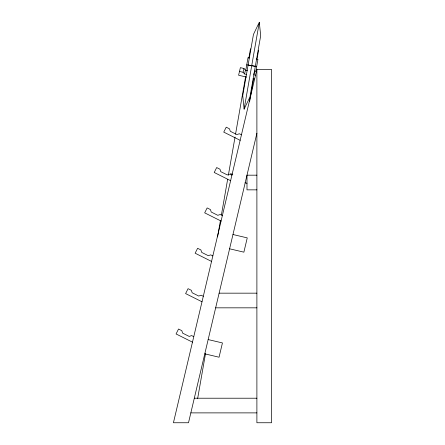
<?xml version="1.0" encoding="UTF-8"?>
<svg xmlns="http://www.w3.org/2000/svg" width="445" height="445" viewBox="0 0 445 445"><rect width="100%" height="100%" fill="white"/><g stroke="black" fill="none" stroke-linecap="round" stroke-linejoin="round"><path stroke-width="0.67" d="M245.718 70.716L248.01 57.627L249.172 57.828M217.566 236.918L220.442 220.498M221.399 215.024L227.623 179.441M228.341 175.336L235.049 137.021M235.527 134.284L245.584 76.807M248.816 58.334L250.49 48.755M244.11 109.136L259.313 22.25L253.455 34.449L242.742 95.675L244.11 109.136L249.968 96.938L260.681 35.711L259.313 22.25M197.663 398.453L205.568 353.291M249.628 101.493L253.695 78.225M257.049 59.068L258.606 50.174M255.869 71.139L257.928 59.363L256.187 59.057M246.497 74.421L244.55 73.959L243.065 72.274L243.96 68.491L240.389 67.646L238.598 75.216L246.53 77.091M244.55 73.959L245.445 70.171L243.96 68.491M253.923 74.176L254.668 71.016L256.398 71.428M256.893 69.437L256.893 422.75L271.567 422.75L271.567 69.437L256.893 69.437L173.433 422.75L188.508 422.75L256.893 133.25M256.893 175.18L246.992 175.18L246.992 189.854L256.893 189.854M219.118 293.166L256.893 293.166M215.653 307.834L256.893 307.834M194.304 398.214L256.893 398.214M190.838 412.882L256.893 412.882M246.747 64.825L256.67 66.561M251.714 65.665L255.324 66.327M248.099 65.059L251.703 65.721M245.445 70.171L247.392 70.633M239.493 71.434L243.065 72.274M253.772 74.804L255.502 75.211M253.144 78.654L254.462 78.965M230.41 173.717L232.785 174.279M245.006 182.817L246.992 183.29M232.974 234.515L247.253 237.886L243.877 252.165L229.603 248.794M208.16 339.563L222.439 342.939L219.062 357.213L204.789 353.842M241.451 134.813L239.332 133.75L236.874 134.574L230.315 131.292L229.492 128.828L226.216 127.187L223.752 132.109L240.15 140.314M231.917 175.18L229.798 174.123L227.339 174.941L220.776 171.659L219.958 169.2L216.676 167.559L214.217 172.476L230.616 180.681M222.378 215.552L220.264 214.49L217.8 215.308L211.242 212.026L210.424 209.567L207.142 207.926L204.678 212.844L221.082 221.054M212.844 255.919L210.724 254.863L208.266 255.68L201.707 252.398L200.884 249.934L197.608 248.293L195.144 253.216L211.542 261.421M203.309 296.287L201.19 295.23L198.731 296.047L192.168 292.766L191.35 290.307L188.068 288.666L185.609 293.583L202.008 301.788M193.77 336.659L191.656 335.597L189.192 336.42L182.634 333.133L181.816 330.674L178.534 329.033L176.07 333.956L192.474 342.161"/></g></svg>
